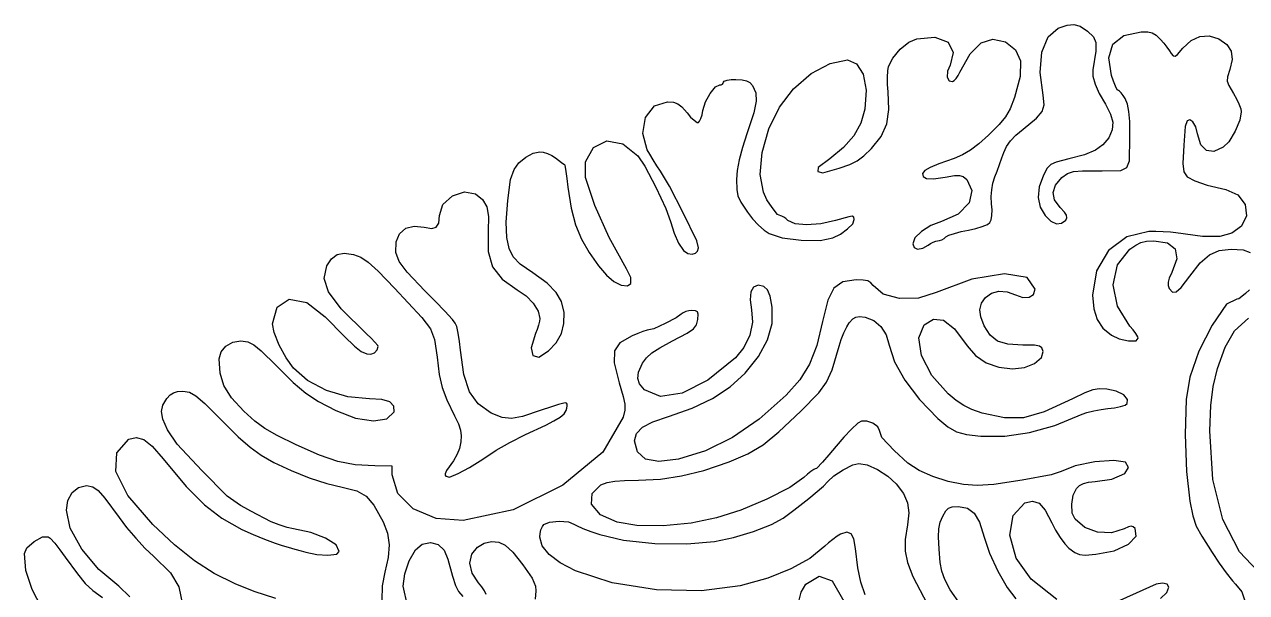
# Model space of a CAD drawing. Extents: x -744 to 286, y -828 to 175.
# Drawn here: x -630.9 to -191.9, y -29.1 to 175.1 of the extents above; entities that cross this region are included whole.
import ezdxf

# ---------------------------------------------------------------- set-up
doc = ezdxf.new("R2010")
doc.units = 0
doc.layers.get('0').update_dxf_attribs({"linetype": 'CONTINUOUS'})

msp = doc.modelspace()

# ---------------------------------------------------------------- linework, layer by layer
for p, q in [((-263.16, 170.58), (-259.56, 173.72)), ((-259.56, 173.72), (-256.31, 174.88)), ((-256.31, 174.88), (-253.91, 175.1)), ((-253.91, 175.1), (-251.67, 174.42)), ((-251.67, 174.42), (-248.97, 172.68)), ((-248.97, 172.68), (-246.85, 170.61)), ((-235.91, 171.13), (-229.66, 172.49)), ((-229.66, 172.49), (-227.33, 172.49)), ((-227.33, 172.49), (-225.75, 172.13)), ((-225.75, 172.13), (-224.38, 171.28)), ((-224.38, 171.28), (-222.73, 169.63)), ((-316.27, 166.15), (-313.2, 168.7)), ((-313.2, 168.7), (-310.35, 169.95)), ((-310.35, 169.95), (-303.83, 170.49)), ((-303.83, 170.49), (-299.09, 168.67)), ((-299.09, 168.67), (-297.2, 165.05)), ((-291.15, 164.53), (-287.22, 168.44)), ((-287.22, 168.44), (-283, 169.79)), ((-283, 169.79), (-278.42, 168.84)), ((-278.42, 168.84), (-274.8, 165.98)), ((-265.38, 165.08), (-263.16, 170.58)), ((-246.85, 170.61), (-245.96, 168.55)), ((-245.96, 168.55), (-245.98, 165.51)), ((-241.35, 163.15), (-239.86, 167.99)), ((-239.86, 167.99), (-235.91, 171.13)), ((-222.73, 169.63), (-221.59, 168.31)), ((-221.59, 168.31), (-220.47, 166.9)), ((-220.47, 166.9), (-219.5, 165.6)), ((-214.75, 166.54), (-211.79, 169.3)), ((-211.79, 169.3), (-208.6, 170.8)), ((-208.6, 170.8), (-205.25, 170.97)), ((-205.25, 170.97), (-201.82, 169.87)), ((-201.82, 169.87), (-198.98, 167.86)), ((-198.98, 167.86), (-197.39, 165.45)), ((-320.42, 159.93), (-318.9, 163.02)), ((-318.9, 163.02), (-316.27, 166.15)), ((-297.2, 165.05), (-298.3, 160.5)), ((-294.89, 157.9), (-291.15, 164.53)), ((-274.8, 165.98), (-273.02, 161.97)), ((-266.02, 157.84), (-265.38, 165.08)), ((-245.98, 165.51), (-247.09, 158.83)), ((-240.36, 156.76), (-241.35, 163.15)), ((-219.5, 165.6), (-218.9, 164.68)), ((-218.9, 164.68), (-218.19, 163.8)), ((-218.19, 163.8), (-217.53, 163.69)), ((-217.53, 163.69), (-216.65, 164.33)), ((-216.65, 164.33), (-214.75, 166.54)), ((-197.03, 162.5), (-197.85, 158.91)), ((-197.39, 165.45), (-197.03, 162.5)), ((-348.19, 157.44), (-341.45, 161.11)), ((-341.45, 161.11), (-335.24, 162.33)), ((-335.24, 162.33), (-331.92, 160.95)), ((-331.92, 160.95), (-329.56, 157.2)), ((-320.86, 156.09), (-320.73, 158.41)), ((-320.73, 158.41), (-320.42, 159.93)), ((-299.25, 158.25), (-299.39, 156.11)), ((-298.3, 160.5), (-299.25, 158.25)), ((-273.02, 161.97), (-273.14, 156.41)), ((-247.09, 158.83), (-247.08, 156.53)), ((-197.85, 158.91), (-198.69, 156.23)), ((-380.13, 153.62), (-379.85, 153.94)), ((-379.85, 153.94), (-379.75, 154.33)), ((-379.75, 154.33), (-379.48, 154.71)), ((-379.48, 154.71), (-378.44, 155.03)), ((-378.44, 155.03), (-377.01, 155.25)), ((-377.01, 155.25), (-375.3, 155.33)), ((-375.3, 155.33), (-373.02, 155.22)), ((-373.02, 155.22), (-371.46, 154.86)), ((-371.46, 154.86), (-370.3, 154.19)), ((-370.3, 154.19), (-369.3, 153.1)), ((-354.55, 151.97), (-348.19, 157.44)), ((-329.56, 157.2), (-328.52, 151.49)), ((-320.83, 153.48), (-320.86, 156.09)), ((-299.39, 156.11), (-298.71, 154.82)), ((-298.71, 154.82), (-297.5, 154.57)), ((-297.5, 154.57), (-296.92, 154.91)), ((-296.92, 154.91), (-296.21, 155.71)), ((-296.21, 155.71), (-295.5, 156.75)), ((-295.5, 156.75), (-294.89, 157.9)), ((-273.14, 156.41), (-275.22, 148.83)), ((-264.92, 149.62), (-266.02, 157.84)), ((-247.08, 156.53), (-246.29, 153.63)), ((-239.65, 154.68), (-240.36, 156.76)), ((-238.93, 152.92), (-239.65, 154.68)), ((-198.69, 156.23), (-198.78, 154.67)), ((-198.78, 154.67), (-198.26, 153.11)), ((-386.18, 147.23), (-384.54, 150.29)), ((-384.54, 150.29), (-382.66, 152.65)), ((-382.66, 152.65), (-381.06, 153.33)), ((-381.06, 153.33), (-380.56, 153.4)), ((-380.56, 153.4), (-380.13, 153.62)), ((-369.3, 153.1), (-368.14, 150.5)), ((-368.14, 150.5), (-367.97, 147.56)), ((-359.63, 145.35), (-354.55, 151.97)), ((-328.52, 151.49), (-329.01, 144.62)), ((-320.62, 150.93), (-320.83, 153.48)), ((-320.31, 144.53), (-320.62, 150.93)), ((-264.56, 146.25), (-264.92, 149.62)), ((-246.29, 153.63), (-244.79, 150.22)), ((-244.79, 150.22), (-242.56, 146.38)), ((-238.27, 151.55), (-238.93, 152.92)), ((-237.91, 151.33), (-238.27, 151.55)), ((-237.53, 151.17), (-237.91, 151.33)), ((-236.89, 150.47), (-237.53, 151.17)), ((-236.17, 149.53), (-236.89, 150.47)), ((-235.46, 148.42), (-236.17, 149.53)), ((-198.26, 153.11), (-196.57, 150.26)), ((-196.57, 150.26), (-195.5, 148.41)), ((-407.8, 141.67), (-404.54, 145.79)), ((-404.54, 145.79), (-399.82, 147.33)), ((-399.82, 147.33), (-397.72, 147.15)), ((-397.72, 147.15), (-396.17, 146.59)), ((-396.17, 146.59), (-394.73, 145.45)), ((-394.73, 145.45), (-392.85, 143.31)), ((-387.13, 144.11), (-386.18, 147.23)), ((-367.97, 147.56), (-368.86, 143.33)), ((-363.49, 137.53), (-359.63, 145.35)), ((-275.22, 148.83), (-276.81, 144.81)), ((-265.23, 143.82), (-264.56, 146.25)), ((-242.56, 146.38), (-240.67, 142.85)), ((-234.62, 146.43), (-235.46, 148.42)), ((-234.1, 143.84), (-234.62, 146.43)), ((-195.5, 148.41), (-194.6, 146.51)), ((-194.6, 146.51), (-193.95, 144.81)), ((-408.75, 135.93), (-407.8, 141.67)), ((-392.85, 143.31), (-391.55, 141.81)), ((-391.55, 141.81), (-390.31, 140.63)), ((-390.31, 140.63), (-389.25, 139.85)), ((-388.33, 140.27), (-387.88, 141.32)), ((-387.88, 141.32), (-387.46, 142.65)), ((-387.46, 142.65), (-387.13, 144.11)), ((-368.86, 143.33), (-371.34, 135.75)), ((-329.01, 144.62), (-330.44, 139.58)), ((-321.11, 139.38), (-320.31, 144.53)), ((-278.44, 141.91), (-280.72, 139.12)), ((-276.81, 144.81), (-278.44, 141.91)), ((-272.08, 137.45), (-267.28, 141.37)), ((-267.28, 141.37), (-265.23, 143.82)), ((-240.67, 142.85), (-239.89, 139.95)), ((-233.82, 140.16), (-234.1, 143.84)), ((-212.24, 140.84), (-213.16, 140.46)), ((-211.13, 140.13), (-212.24, 140.84)), ((-194.27, 140.68), (-195.98, 136.68)), ((-193.77, 143.7), (-194.27, 140.68)), ((-193.95, 144.81), (-193.77, 143.7)), ((-389.25, 139.85), (-388.72, 139.84)), ((-388.72, 139.84), (-388.33, 140.27)), ((-365.89, 129.09), (-363.49, 137.53)), ((-330.44, 139.58), (-332.92, 135.04)), ((-323.14, 134.87), (-321.11, 139.38)), ((-280.72, 139.12), (-284.53, 135.33)), ((-274.69, 135.27), (-272.08, 137.45)), ((-240.14, 137.24), (-241.38, 134.37)), ((-239.89, 139.95), (-240.14, 137.24)), ((-233.75, 134.49), (-233.82, 140.16)), ((-213.85, 138.41), (-214.4, 131.71)), ((-213.16, 140.46), (-213.85, 138.41)), ((-210.08, 138.24), (-211.13, 140.13)), ((-209.42, 135.72), (-210.08, 138.24)), ((-195.98, 136.68), (-198.16, 132.96)), ((-426.47, 130.91), (-421.65, 133.27)), ((-421.65, 133.27), (-415.89, 132.17)), ((-415.89, 132.17), (-410.53, 127.86)), ((-407.11, 130.03), (-408.75, 135.93)), ((-371.34, 135.75), (-372.92, 130.83)), ((-332.92, 135.04), (-336.59, 130.84)), ((-326.57, 130.45), (-323.14, 134.87)), ((-288.03, 132.2), (-291.07, 129.89)), ((-284.53, 135.33), (-288.03, 132.2)), ((-278.03, 131.22), (-276.62, 133.24)), ((-276.62, 133.24), (-274.69, 135.27)), ((-243.42, 131.83), (-246.15, 129.88)), ((-241.38, 134.37), (-243.42, 131.83)), ((-233.9, 126.11), (-233.75, 134.49)), ((-214.4, 131.71), (-214.73, 125.11)), ((-208.26, 131.82), (-209.42, 135.72)), ((-206.29, 129.73), (-208.26, 131.82)), ((-198.16, 132.96), (-200.21, 130.94)), ((-453.22, 125.35), (-450.8, 127.41)), ((-450.8, 127.41), (-448.14, 128.85)), ((-448.14, 128.85), (-445.75, 129.33)), ((-445.75, 129.33), (-444.49, 129.17)), ((-444.49, 129.17), (-442.97, 128.68)), ((-442.97, 128.68), (-441.44, 127.98)), ((-441.44, 127.98), (-440.13, 127.14)), ((-429.36, 125.74), (-426.47, 130.91)), ((-410.53, 127.86), (-407.97, 124.11)), ((-406.26, 128.48), (-407.11, 130.03)), ((-405.04, 126.44), (-406.26, 128.48)), ((-372.92, 130.83), (-374.07, 126.45)), ((-366.61, 121.11), (-365.89, 129.09)), ((-336.59, 130.84), (-341.58, 126.82)), ((-331.68, 126.06), (-329.3, 127.82)), ((-329.3, 127.82), (-326.57, 130.45)), ((-293.93, 128.2), (-296.83, 126.96)), ((-291.07, 129.89), (-293.93, 128.2)), ((-279.75, 127.1), (-279.05, 129.04)), ((-279.05, 129.04), (-278.03, 131.22)), ((-250.01, 128.28), (-255.65, 126.78)), ((-246.15, 129.88), (-250.01, 128.28)), ((-203.58, 129.43), (-206.29, 129.73)), ((-200.21, 130.94), (-203.58, 129.43)), ((-456.21, 119.35), (-454.95, 123)), ((-454.95, 123), (-453.22, 125.35)), ((-440.13, 127.14), (-439, 126.28)), ((-439, 126.28), (-437.99, 125.53)), ((-437.99, 125.53), (-437.14, 124.89)), ((-437.14, 124.89), (-436.91, 124.72)), ((-436.91, 124.72), (-436.75, 124.47)), ((-436.75, 124.47), (-436.39, 122.25)), ((-429.28, 120.13), (-429.36, 125.74)), ((-407.97, 124.11), (-404.06, 116.62)), ((-403.68, 124.28), (-405.04, 126.44)), ((-402.37, 122.33), (-403.68, 124.28)), ((-374.07, 126.45), (-374.79, 122.62)), ((-345.79, 123.62), (-345.86, 122.26)), ((-341.58, 126.82), (-345.79, 123.62)), ((-344.09, 121.76), (-338.17, 123.4)), ((-338.17, 123.4), (-334.39, 124.72)), ((-334.39, 124.72), (-331.68, 126.06)), ((-305.55, 123.67), (-307.39, 122.6)), ((-302.42, 124.98), (-305.55, 123.67)), ((-296.83, 126.96), (-302.42, 124.98)), ((-281.49, 122.35), (-280.61, 124.74)), ((-280.61, 124.74), (-279.75, 127.1)), ((-263.48, 123.48), (-264.82, 120.97)), ((-262.19, 124.78), (-263.48, 123.48)), ((-260.2, 125.65), (-262.19, 124.78)), ((-255.65, 126.78), (-260.2, 125.65)), ((-236.98, 122.6), (-234.83, 123.68)), ((-234.83, 123.68), (-233.9, 126.11)), ((-214.73, 125.11), (-214.41, 122.1)), ((-457.23, 111.82), (-456.21, 119.35)), ((-436.39, 122.25), (-436, 119.67)), ((-436, 119.67), (-435.61, 116.66)), ((-425.92, 110.01), (-429.28, 120.13)), ((-399.1, 116.91), (-402.37, 122.33)), ((-374.79, 122.62), (-375.08, 119.38)), ((-375.08, 119.38), (-375.01, 115.79)), ((-365.42, 114.76), (-366.61, 121.11)), ((-345.86, 122.26), (-344.09, 121.76)), ((-307.39, 122.6), (-308.21, 121.55)), ((-308.21, 121.55), (-308.02, 120.39)), ((-308.02, 120.39), (-306.83, 119.7)), ((-306.83, 119.7), (-304.26, 119.65)), ((-304.26, 119.65), (-300.13, 120.26)), ((-300.13, 120.26), (-296.71, 120.82)), ((-296.71, 120.82), (-294.94, 120.85)), ((-294.94, 120.85), (-293.67, 120.42)), ((-293.67, 120.42), (-292.38, 119.4)), ((-292.38, 119.4), (-290.51, 115.42)), ((-282.97, 118.01), (-282.25, 120.33)), ((-282.25, 120.33), (-281.49, 122.35)), ((-264.82, 120.97), (-266.3, 116.71)), ((-260.5, 117.37), (-258.15, 120.08)), ((-258.15, 120.08), (-256.14, 121.48)), ((-256.14, 121.48), (-254.01, 122.19)), ((-254.01, 122.19), (-250.77, 122.47)), ((-250.77, 122.47), (-243.75, 122.46)), ((-243.75, 122.46), (-236.98, 122.6)), ((-214.41, 122.1), (-213.23, 120.38)), ((-213.23, 120.38), (-210.47, 118.85)), ((-210.47, 118.85), (-206.03, 117.36)), ((-477.13, 113.5), (-472.76, 114.99)), ((-472.76, 114.99), (-468.83, 114.2)), ((-468.83, 114.2), (-466.28, 112.17)), ((-435.61, 116.66), (-434.42, 109.11)), ((-404.06, 116.62), (-400.43, 108.97)), ((-394.21, 107.37), (-399.1, 116.91)), ((-375.01, 115.79), (-374.56, 113.45)), ((-364.15, 112.11), (-365.42, 114.76)), ((-290.51, 115.42), (-291.53, 110.98)), ((-283.55, 113.23), (-283.4, 115.66)), ((-283.4, 115.66), (-282.97, 118.01)), ((-266.3, 116.71), (-266.68, 112.86)), ((-261.37, 114.75), (-260.5, 117.37)), ((-260.79, 112.11), (-261.37, 114.75)), ((-206.03, 117.36), (-199.25, 115.8)), ((-199.25, 115.8), (-195.02, 113.87)), ((-481.76, 106.43), (-480.53, 110.33)), ((-480.53, 110.33), (-477.13, 113.5)), ((-466.28, 112.17), (-464.77, 109.59)), ((-457.83, 104.04), (-457.23, 111.82)), ((-420.86, 98.5), (-425.92, 110.01)), ((-374.56, 113.45), (-373.48, 111.17)), ((-373.48, 111.17), (-371.16, 107.68)), ((-362.27, 109.27), (-364.15, 112.11)), ((-291.53, 110.98), (-295.45, 106.95)), ((-283.43, 110.66), (-283.55, 113.23)), ((-283.29, 108.41), (-283.43, 110.66)), ((-266.68, 112.86), (-265.95, 109.42)), ((-258.78, 109.35), (-260.79, 112.11)), ((-195.02, 113.87), (-192.33, 110.39)), ((-192.33, 110.39), (-191.87, 106.29)), ((-482.03, 103.62), (-481.76, 106.43)), ((-464.77, 109.59), (-464.15, 106.01)), ((-464.15, 106.01), (-464.33, 100.78)), ((-434.42, 109.11), (-432.87, 103.04)), ((-400.43, 108.97), (-398.8, 104.3)), ((-389.32, 97.33), (-394.21, 107.37)), ((-371.16, 107.68), (-369.27, 105.25)), ((-360.31, 106.84), (-362.27, 109.27)), ((-359.18, 106.33), (-360.31, 106.84)), ((-358.77, 106.23), (-359.18, 106.33)), ((-358.1, 105.84), (-358.77, 106.23)), ((-357.34, 105.31), (-358.1, 105.84)), ((-334.74, 105.99), (-339.45, 104.63)), ((-333.49, 106.2), (-334.74, 105.99)), ((-332.95, 105.88), (-333.49, 106.2)), ((-332.75, 105), (-332.95, 105.88)), ((-295.45, 106.95), (-301.45, 104.27)), ((-283.62, 104.88), (-283.36, 106.45)), ((-283.36, 106.45), (-283.29, 108.41)), ((-265.95, 109.42), (-264.16, 106.4)), ((-264.16, 106.4), (-262.11, 104.42)), ((-257.21, 107.65), (-258.78, 109.35)), ((-256.51, 106.51), (-257.21, 107.65)), ((-256.82, 104.74), (-256.41, 105.61)), ((-256.41, 105.61), (-256.51, 106.51)), ((-191.87, 106.29), (-193.7, 102.61)), ((-496.1, 99.87), (-493.91, 101.84)), ((-493.91, 101.84), (-490.87, 102.64)), ((-490.87, 102.64), (-487.24, 102.2)), ((-487.24, 102.2), (-484.51, 101.71)), ((-484.51, 101.71), (-482.91, 102.19)), ((-482.91, 102.19), (-482.03, 103.62)), ((-457.61, 98.52), (-457.83, 104.04)), ((-432.87, 103.04), (-430.8, 97.87)), ((-398.8, 104.3), (-397.48, 100.06)), ((-369.27, 105.25), (-367.17, 103)), ((-367.17, 103), (-365.08, 101.14)), ((-365.08, 101.14), (-363.28, 99.96)), ((-356.58, 104.68), (-357.34, 105.31)), ((-354.05, 103.42), (-356.58, 104.68)), ((-349.88, 103.02), (-354.05, 103.42)), ((-344.82, 103.42), (-349.88, 103.02)), ((-339.45, 104.63), (-344.82, 103.42)), ((-337.69, 99.75), (-335.15, 101.58)), ((-335.15, 101.58), (-333.29, 103.48)), ((-333.29, 103.48), (-332.75, 105)), ((-305.25, 102.81), (-308.61, 100.7)), ((-301.45, 104.27), (-305.25, 102.81)), ((-294.35, 100.67), (-291.75, 101.19)), ((-291.75, 101.19), (-289.12, 101.74)), ((-289.12, 101.74), (-286.78, 102.44)), ((-286.78, 102.44), (-284.93, 103.2)), ((-284.93, 103.2), (-284.08, 103.9)), ((-284.08, 103.9), (-283.62, 104.88)), ((-262.11, 104.42), (-260.14, 103.48)), ((-260.14, 103.48), (-258.36, 103.62)), ((-258.36, 103.62), (-256.82, 104.74)), ((-193.7, 102.61), (-197.19, 100.04)), ((-497.41, 93.15), (-497.3, 96.91)), ((-497.3, 96.91), (-496.1, 99.87)), ((-464.33, 100.78), (-464.28, 93.54)), ((-456.76, 94.51), (-457.61, 98.52)), ((-430.8, 97.87), (-428.05, 93.09)), ((-414.6, 87.25), (-420.86, 98.5)), ((-397.48, 100.06), (-395.87, 96.49)), ((-388.75, 94.82), (-389.32, 97.33)), ((-363.28, 99.96), (-358.66, 98.38)), ((-358.66, 98.38), (-351.83, 97.52)), ((-351.83, 97.52), (-345.01, 97.41)), ((-345.01, 97.41), (-340.51, 98.36)), ((-340.51, 98.36), (-337.69, 99.75)), ((-311, 98.35), (-311.75, 96.24)), ((-308.61, 100.7), (-311, 98.35)), ((-305.34, 96.36), (-304.4, 96.84)), ((-304.4, 96.84), (-303.51, 97.18)), ((-303.51, 97.18), (-302.83, 97.29)), ((-302.83, 97.29), (-302.17, 97.4)), ((-302.17, 97.4), (-301.36, 97.72)), ((-301.36, 97.72), (-300.53, 98.17)), ((-300.53, 98.17), (-299.83, 98.7)), ((-299.83, 98.7), (-298.83, 99.3)), ((-298.83, 99.3), (-296.8, 100)), ((-296.8, 100), (-294.35, 100.67)), ((-234.84, 98.81), (-241.41, 93.86)), ((-226.97, 100.67), (-234.84, 98.81)), ((-231.65, 95.81), (-229.78, 96.71)), ((-229.78, 96.71), (-227.77, 97.18)), ((-227.77, 97.18), (-225.18, 97.33)), ((-224.49, 100.67), (-226.97, 100.67)), ((-225.18, 97.33), (-220.2, 96.61)), ((-221.75, 100.57), (-224.49, 100.67)), ((-219.18, 100.38), (-221.75, 100.57)), ((-220.2, 96.61), (-217.47, 94.44)), ((-217.25, 100.14), (-219.18, 100.38)), ((-207.62, 98.83), (-217.25, 100.14)), ((-201.51, 98.83), (-207.62, 98.83)), ((-197.19, 100.04), (-201.51, 98.83)), ((-520.52, 90.88), (-518.53, 92.35)), ((-518.53, 92.35), (-516.02, 92.84)), ((-516.02, 92.84), (-512.68, 92.42)), ((-512.68, 92.42), (-510.04, 91.42)), ((-496.3, 89.89), (-497.41, 93.15)), ((-464.28, 93.54), (-462.68, 88.01)), ((-455.3, 91.61), (-456.76, 94.51)), ((-428.05, 93.09), (-424.61, 88.29)), ((-395.87, 96.49), (-394.15, 93.88)), ((-394.15, 93.88), (-392.52, 92.76)), ((-392.52, 92.76), (-391.05, 92.53)), ((-391.05, 92.53), (-389.83, 92.84)), ((-389.83, 92.84), (-389.04, 93.64)), ((-389.04, 93.64), (-388.75, 94.82)), ((-311.75, 96.24), (-311.24, 94.96)), ((-311.24, 94.96), (-310, 94.36)), ((-310, 94.36), (-308.18, 94.65)), ((-308.18, 94.65), (-306.19, 95.79)), ((-306.19, 95.79), (-305.34, 96.36)), ((-241.41, 93.86), (-245.74, 86.52)), ((-238.21, 88.68), (-233.82, 94.27)), ((-233.82, 94.27), (-231.65, 95.81)), ((-217.47, 94.44), (-216.93, 90.88)), ((-208.55, 89.38), (-205.22, 92.26)), ((-205.22, 92.26), (-201.68, 93.79)), ((-201.68, 93.79), (-197.43, 94.32)), ((-197.43, 94.32), (-193.07, 94.05)), ((-193.07, 94.05), (-190.57, 93.07)), ((-523.17, 83.74), (-522.27, 88.28)), ((-522.27, 88.28), (-520.52, 90.88)), ((-510.04, 91.42), (-507.35, 89.6)), ((-507.35, 89.6), (-503.83, 86.38)), ((-493.41, 86.02), (-496.3, 89.89)), ((-462.68, 88.01), (-459.28, 83.6)), ((-452.75, 88.99), (-455.3, 91.61)), ((-448.25, 85.78), (-452.75, 88.99)), ((-424.61, 88.29), (-421.73, 84.96)), ((-239.76, 81.52), (-238.21, 88.68)), ((-216.93, 90.88), (-218.71, 85.9)), ((-212.28, 84.68), (-208.55, 89.38)), ((-521.65, 78.95), (-523.17, 83.74)), ((-503.83, 86.38), (-497.93, 80.28)), ((-486.97, 79.33), (-493.41, 86.02)), ((-459.28, 83.6), (-453.8, 79.76)), ((-443.08, 82.07), (-448.25, 85.78)), ((-421.73, 84.96), (-419.13, 82.74)), ((-413.03, 84.13), (-414.6, 87.25)), ((-412.98, 82.04), (-413.03, 84.13)), ((-290.48, 83.6), (-303.34, 78.73)), ((-278.82, 85.45), (-290.48, 83.6)), ((-270.7, 84.13), (-278.82, 85.45)), ((-267.75, 79.89), (-270.7, 84.13)), ((-245.74, 86.52), (-247.2, 77.83)), ((-219.61, 83.93), (-220.02, 82.47)), ((-218.71, 85.9), (-219.61, 83.93)), ((-215.34, 80.55), (-212.28, 84.68)), ((-497.93, 80.28), (-488.12, 69.76)), ((-483.23, 75.54), (-486.97, 79.33)), ((-453.8, 79.76), (-450.66, 77.61)), ((-439.82, 78.81), (-443.08, 82.07)), ((-419.13, 82.74), (-416.56, 81.41)), ((-416.56, 81.41), (-414.2, 81.09)), ((-414.2, 81.09), (-412.98, 82.04)), ((-368.92, 80.67), (-369.95, 78.95)), ((-367.25, 81.33), (-368.92, 80.67)), ((-365.26, 80.91), (-367.25, 81.33)), ((-363.9, 79.74), (-365.26, 80.91)), ((-362.96, 77.49), (-363.9, 79.74)), ((-340.05, 80.33), (-342.31, 76.02)), ((-336.82, 82.56), (-340.05, 80.33)), ((-332.06, 83.33), (-336.82, 82.56)), ((-329.57, 83.23), (-332.06, 83.33)), ((-327.95, 82.9), (-329.57, 83.23)), ((-326.82, 82.27), (-327.95, 82.9)), ((-325.93, 81.25), (-326.82, 82.27)), ((-322.35, 78.14), (-325.93, 81.25)), ((-283.43, 78.56), (-280.82, 79.25)), ((-280.82, 79.25), (-277.89, 79.02)), ((-268.34, 78.09), (-267.75, 79.89)), ((-238.2, 73.81), (-239.76, 81.52)), ((-220.02, 82.47), (-220.02, 81.26)), ((-220.02, 81.26), (-219.64, 80.13)), ((-219.64, 80.13), (-218.45, 78.92)), ((-217.12, 78.95), (-215.34, 80.55)), ((-190.82, 79.75), (-192.18, 78.44)), ((-540.06, 73.5), (-535.71, 76.32)), ((-535.71, 76.32), (-529.47, 75.13)), ((-529.47, 75.13), (-522.84, 70.04)), ((-517.09, 72.93), (-521.65, 78.95)), ((-479.87, 72.02), (-483.23, 75.54)), ((-450.66, 77.61), (-448.07, 74.9)), ((-448.07, 74.9), (-446.32, 72.02)), ((-437.91, 75.46), (-439.82, 78.81)), ((-436.99, 71.54), (-437.91, 75.46)), ((-369.95, 78.95), (-370.21, 76.17)), ((-370.21, 76.17), (-369.65, 72.5)), ((-362.26, 73.52), (-362.96, 77.49)), ((-342.31, 76.02), (-344.18, 68.33)), ((-316.53, 76.57), (-322.35, 78.14)), ((-309.75, 76.74), (-316.53, 76.57)), ((-303.34, 78.73), (-309.75, 76.74)), ((-287.64, 72.58), (-287.05, 74.87)), ((-287.05, 74.87), (-285.57, 77.01)), ((-285.57, 77.01), (-283.43, 78.56)), ((-277.89, 79.02), (-274.85, 77.88)), ((-274.85, 77.88), (-272.2, 76.94)), ((-272.2, 76.94), (-269.89, 77.03)), ((-269.89, 77.03), (-268.34, 78.09)), ((-247.2, 77.83), (-246.76, 72.92)), ((-218.45, 78.92), (-217.12, 78.95)), ((-195.33, 76.33), (-199.01, 74.53)), ((-194.68, 76.52), (-195.33, 76.33)), ((-193.51, 77.33), (-194.68, 76.52)), ((-192.18, 78.44), (-193.51, 77.33)), ((-541.74, 67.53), (-540.06, 73.5)), ((-507.94, 63.9), (-517.09, 72.93)), ((-477.1, 69.03), (-479.87, 72.02)), ((-446.32, 72.02), (-445.75, 69.37)), ((-437.04, 67.57), (-436.99, 71.54)), ((-395, 70.93), (-396.77, 69.61)), ((-394.28, 71.47), (-395, 70.93)), ((-393.28, 71.92), (-394.28, 71.47)), ((-392.17, 72.22), (-393.28, 71.92)), ((-391.11, 72.33), (-392.17, 72.22)), ((-389.74, 72.21), (-391.11, 72.33)), ((-389.09, 71.78), (-389.74, 72.21)), ((-388.84, 70.93), (-389.09, 71.78)), ((-388.93, 69.09), (-388.84, 70.93)), ((-369.65, 72.5), (-369.34, 68.13)), ((-362.28, 67.63), (-362.26, 73.52)), ((-287.35, 69.95), (-287.64, 72.58)), ((-246.76, 72.92), (-245.54, 69.02)), ((-233.75, 66.68), (-238.2, 73.81)), ((-199.01, 74.53), (-204.18, 67.02)), ((-541.19, 64.4), (-541.74, 67.53)), ((-522.84, 70.04), (-515.9, 62.92)), ((-488.12, 69.76), (-485.03, 65.68)), ((-476.13, 67.79), (-477.1, 69.03)), ((-475.58, 66.54), (-476.13, 67.79)), ((-475.01, 64.09), (-475.58, 66.54)), ((-446.19, 67.04), (-446.67, 65.49)), ((-445.84, 68.44), (-446.19, 67.04)), ((-445.75, 69.37), (-445.84, 68.44)), ((-437.97, 63.98), (-437.04, 67.57)), ((-400.74, 67.58), (-404.82, 65.69)), ((-396.77, 69.61), (-400.74, 67.58)), ((-390.57, 65.66), (-389.46, 67.13)), ((-389.46, 67.13), (-388.93, 69.09)), ((-369.34, 68.13), (-370.33, 63.42)), ((-363.89, 61.72), (-362.28, 67.63)), ((-344.18, 68.33), (-346.23, 59.7)), ((-336.49, 64.3), (-335.47, 66.43)), ((-335.47, 66.43), (-334.56, 67.84)), ((-334.56, 67.84), (-333.28, 69.25)), ((-333.28, 69.25), (-332.2, 69.91)), ((-332.2, 69.91), (-330.9, 70.09)), ((-330.9, 70.09), (-328.86, 69.83)), ((-328.86, 69.83), (-325.78, 68.69)), ((-325.78, 68.69), (-323.2, 66.54)), ((-323.2, 66.54), (-321.29, 63.52)), ((-309.59, 62.49), (-307.71, 67.14)), ((-307.71, 67.14), (-304.34, 69.14)), ((-304.34, 69.14), (-300.75, 68.78)), ((-300.75, 68.78), (-296.78, 65.69)), ((-286.16, 66.79), (-287.35, 69.95)), ((-284, 63.44), (-286.16, 66.79)), ((-245.54, 69.02), (-243.44, 65.92)), ((-243.44, 65.92), (-240.4, 63.42)), ((-232.6, 65.3), (-233.75, 66.68)), ((-204.18, 67.02), (-209.02, 57.7)), ((-196.14, 64.98), (-191.13, 69.48)), ((-539.32, 59.86), (-541.19, 64.4)), ((-515.9, 62.92), (-512.26, 59.44)), ((-506.33, 62.35), (-507.94, 63.9)), ((-504.98, 60.96), (-506.33, 62.35)), ((-485.03, 65.68), (-483.55, 61.91)), ((-483.55, 61.91), (-482.62, 55.48)), ((-474.53, 61.16), (-475.01, 64.09)), ((-447.25, 63.98), (-448.85, 58.92)), ((-446.67, 65.49), (-447.25, 63.98)), ((-439.82, 60.72), (-437.97, 63.98)), ((-412.57, 63.21), (-416.92, 60.71)), ((-410.56, 64.02), (-412.57, 63.21)), ((-408.71, 64.7), (-410.56, 64.02)), ((-407.15, 65.23), (-408.71, 64.7)), ((-406.56, 65.33), (-407.15, 65.23)), ((-404.82, 65.69), (-406.56, 65.33)), ((-398.09, 61.34), (-392.83, 64.11)), ((-392.83, 64.11), (-390.57, 65.66)), ((-370.33, 63.42), (-372.44, 58.93)), ((-367.11, 55.77), (-363.89, 61.72)), ((-338.21, 59.5), (-337.46, 61.87)), ((-337.46, 61.87), (-336.49, 64.3)), ((-321.29, 63.52), (-320.19, 59.83)), ((-308.57, 56.06), (-309.59, 62.49)), ((-296.78, 65.69), (-292.23, 59.56)), ((-281.29, 61.32), (-284, 63.44)), ((-240.4, 63.42), (-237.57, 62.12)), ((-237.57, 62.12), (-234.27, 61.4)), ((-231.63, 63.98), (-232.6, 65.3)), ((-230.9, 62.84), (-231.63, 63.98)), ((-231.56, 61.38), (-230.75, 62.29)), ((-230.75, 62.29), (-230.9, 62.84)), ((-199.59, 59.07), (-196.14, 64.98)), ((-560.86, 54.92), (-560.18, 57.46)), ((-560.18, 57.46), (-558.52, 59.52)), ((-558.52, 59.52), (-556.05, 60.86)), ((-556.05, 60.86), (-553.08, 61.33)), ((-553.08, 61.33), (-550.56, 60.98)), ((-550.56, 60.98), (-548.43, 59.98)), ((-548.43, 59.98), (-545.78, 57.77)), ((-545.78, 57.77), (-540.58, 52.58)), ((-536.85, 55.24), (-539.32, 59.86)), ((-512.26, 59.44), (-509.84, 57.53)), ((-509.84, 57.53), (-507.91, 56.65)), ((-506.41, 56.57), (-505.06, 57.09)), ((-505.06, 57.09), (-504.12, 58.09)), ((-503.89, 59.76), (-504.98, 60.96)), ((-504.12, 58.09), (-503.76, 59.4)), ((-503.76, 59.4), (-503.89, 59.76)), ((-474.21, 58.07), (-474.53, 61.16)), ((-473.05, 49.28), (-474.21, 58.07)), ((-448.85, 58.92), (-448.23, 56.06)), ((-446.07, 55.5), (-442.59, 57.73)), ((-442.59, 57.73), (-439.82, 60.72)), ((-418.92, 57.74), (-419.05, 53.48)), ((-416.92, 60.71), (-418.92, 57.74)), ((-405.49, 57.04), (-402.6, 58.92)), ((-402.6, 58.92), (-398.09, 61.34)), ((-372.44, 58.93), (-375.45, 55.26)), ((-346.23, 59.7), (-348.81, 53.04)), ((-340.76, 50.9), (-338.21, 59.5)), ((-320.19, 59.83), (-318.33, 53.89)), ((-292.23, 59.56), (-289.26, 56.15)), ((-277.57, 60.18), (-281.29, 61.32)), ((-272.25, 59.83), (-277.57, 60.18)), ((-268.02, 59.77), (-272.25, 59.83)), ((-266.27, 59.48), (-268.02, 59.77)), ((-265.39, 58.82), (-266.27, 59.48)), ((-265.56, 55.34), (-264.93, 57.6)), ((-264.93, 57.6), (-265.39, 58.82)), ((-234.27, 61.4), (-231.56, 61.38)), ((-209.02, 57.7), (-212.28, 48.33)), ((-202.3, 51.41), (-199.59, 59.07)), ((-560.58, 49.82), (-560.86, 54.92)), ((-534.23, 51.59), (-536.85, 55.24)), ((-507.91, 56.65), (-506.41, 56.57)), ((-482.62, 55.48), (-481.82, 49.23)), ((-448.23, 56.06), (-446.07, 55.5)), ((-419.05, 53.48), (-417.17, 46.28)), ((-410.24, 50.13), (-408.8, 53.33)), ((-408.8, 53.33), (-407.43, 55.28)), ((-407.43, 55.28), (-405.49, 57.04)), ((-375.45, 55.26), (-385.37, 47.23)), ((-371.97, 49.74), (-367.11, 55.77)), ((-348.81, 53.04), (-352.32, 47.37)), ((-318.33, 53.89), (-314.59, 47.23)), ((-304.9, 48.94), (-308.57, 56.06)), ((-289.26, 56.15), (-285.36, 53.53)), ((-285.36, 53.53), (-280.79, 51.89)), ((-271.66, 51.83), (-267.99, 53.28)), ((-267.99, 53.28), (-265.56, 55.34)), ((-559.18, 45.32), (-560.58, 49.82)), ((-540.58, 52.58), (-534.28, 46.36)), ((-529.15, 47.09), (-534.23, 51.59)), ((-481.82, 49.23), (-480.78, 44.61)), ((-471.01, 43.1), (-473.05, 49.28)), ((-410.57, 47.84), (-410.24, 50.13)), ((-377.37, 44.84), (-371.97, 49.74)), ((-342.69, 46.58), (-340.76, 50.9)), ((-299.08, 42.34), (-304.9, 48.94)), ((-280.79, 51.89), (-275.87, 51.33)), ((-275.87, 51.33), (-271.66, 51.83)), ((-212.28, 48.33), (-213.55, 40.32)), ((-203.9, 44.98), (-202.3, 51.41)), ((-556.44, 40.91), (-559.18, 45.32)), ((-534.28, 46.36), (-529.78, 42.55)), ((-522.34, 43.52), (-529.15, 47.09)), ((-480.78, 44.61), (-479.13, 40.15)), ((-417.17, 46.28), (-415.73, 41.43)), ((-409.89, 45.87), (-410.57, 47.84)), ((-408.1, 43.78), (-409.89, 45.87)), ((-385.37, 47.23), (-394.56, 42.53)), ((-383.67, 40.65), (-377.37, 44.84)), ((-352.32, 47.37), (-357.2, 41.83)), ((-345.54, 42.75), (-342.69, 46.58)), ((-314.59, 47.23), (-309.32, 40.29)), ((-244.69, 44.13), (-247.07, 43.72)), ((-242.05, 44.06), (-244.69, 44.13)), ((-238.64, 43.31), (-242.05, 44.06)), ((-204.72, 38.11), (-203.9, 44.98)), ((-581.15, 38.24), (-579.67, 40.69)), ((-579.67, 40.69), (-578.49, 41.95)), ((-578.49, 41.95), (-577.27, 42.75)), ((-577.27, 42.75), (-575.84, 43.18)), ((-575.84, 43.18), (-574.01, 43.33)), ((-574.01, 43.33), (-571.62, 42.88)), ((-571.62, 42.88), (-569.29, 41.59)), ((-569.29, 41.59), (-566.11, 38.84)), ((-552.02, 36.05), (-556.44, 40.91)), ((-529.78, 42.55), (-525.22, 39.58)), ((-525.22, 39.58), (-518.97, 36.31)), ((-514.66, 41.23), (-522.34, 43.52)), ((-506.94, 40.54), (-514.66, 41.23)), ((-502.52, 40.32), (-506.94, 40.54)), ((-499.54, 39.4), (-502.52, 40.32)), ((-479.13, 40.15), (-476.35, 34.4)), ((-467.81, 38.68), (-471.01, 43.1)), ((-415.73, 41.43), (-415.18, 38.66)), ((-402.32, 41.37), (-408.1, 43.78)), ((-394.56, 42.53), (-402.32, 41.37)), ((-391.01, 37.14), (-383.67, 40.65)), ((-357.2, 41.83), (-366.89, 33.24)), ((-351.94, 36.15), (-345.54, 42.75)), ((-309.32, 40.29), (-302.79, 33.52)), ((-296.17, 39.91), (-299.08, 42.34)), ((-293.46, 38.12), (-296.17, 39.91)), ((-254.34, 40.52), (-264.57, 35.81)), ((-249.92, 42.66), (-254.34, 40.52)), ((-247.07, 43.72), (-249.92, 42.66)), ((-235.93, 41.94), (-238.64, 43.31)), ((-234.57, 40.32), (-235.93, 41.94)), ((-234.76, 38.81), (-234.57, 40.32)), ((-213.55, 40.32), (-213.88, 27.68)), ((-581.62, 35.94), (-581.15, 38.24)), ((-581.12, 33.25), (-581.62, 35.94)), ((-566.11, 38.84), (-559.82, 32.58)), ((-548.14, 32.55), (-552.02, 36.05)), ((-518.97, 36.31), (-511.9, 33.6)), ((-500.63, 33.4), (-498.08, 35.89)), ((-498.13, 37.87), (-499.54, 39.4)), ((-498.08, 35.89), (-498.13, 37.87)), ((-463.16, 35.39), (-467.81, 38.68)), ((-459.29, 33.88), (-463.16, 35.39)), ((-445.25, 36.44), (-451.9, 34.23)), ((-441.91, 37.59), (-445.25, 36.44)), ((-439.01, 38.48), (-441.91, 37.59)), ((-436.57, 39.14), (-439.01, 38.48)), ((-438.45, 33.92), (-436.95, 35.17)), ((-436.95, 35.17), (-436.25, 36.3)), ((-436.1, 39.01), (-436.57, 39.14)), ((-436.25, 36.3), (-436.03, 37.17)), ((-435.94, 38.67), (-436.1, 39.01)), ((-436.03, 37.17), (-435.92, 38)), ((-435.92, 38), (-435.94, 38.67)), ((-415.2, 36.44), (-415.75, 33.89)), ((-415.18, 38.66), (-415.2, 36.44)), ((-399.48, 34.23), (-391.01, 37.14)), ((-359.82, 28.62), (-351.94, 36.15)), ((-290.51, 36.71), (-293.46, 38.12)), ((-286.88, 35.43), (-290.51, 36.71)), ((-278.75, 33.67), (-286.88, 35.43)), ((-264.57, 35.81), (-271.94, 33.74)), ((-250.87, 34.98), (-249.17, 35.62)), ((-249.17, 35.62), (-246.76, 36.24)), ((-246.76, 36.24), (-244.12, 36.75)), ((-244.12, 36.75), (-241.63, 37.07)), ((-241.63, 37.07), (-239.31, 37.36)), ((-239.31, 37.36), (-237.19, 37.8)), ((-237.19, 37.8), (-235.48, 38.31)), ((-235.48, 38.31), (-234.76, 38.81)), ((-205.03, 29), (-204.72, 38.11)), ((-579.5, 29.44), (-581.12, 33.25)), ((-559.82, 32.58), (-554.05, 26.91)), ((-544.55, 29.91), (-548.14, 32.55)), ((-511.9, 33.6), (-505.48, 32.62)), ((-505.48, 32.62), (-500.63, 33.4)), ((-476.35, 34.4), (-474.99, 31.54)), ((-474.99, 31.54), (-474.24, 29.3)), ((-455.94, 33.51), (-459.29, 33.88)), ((-451.9, 34.23), (-455.94, 33.51)), ((-450.84, 27.76), (-443.6, 31.13)), ((-443.6, 31.13), (-440.65, 32.57)), ((-440.65, 32.57), (-438.45, 33.92)), ((-415.75, 33.89), (-423.05, 21.36)), ((-408.89, 30.3), (-405.18, 32.3)), ((-405.18, 32.3), (-399.48, 34.23)), ((-366.89, 33.24), (-376.52, 26.6)), ((-331.45, 31.79), (-333.81, 29.59)), ((-330.2, 32.47), (-331.45, 31.79)), ((-328.25, 32.54), (-330.2, 32.47)), ((-326.06, 31.78), (-328.25, 32.54)), ((-324.33, 30.51), (-326.06, 31.78)), ((-302.79, 33.52), (-299.17, 30.5)), ((-271.94, 33.74), (-278.75, 33.67)), ((-269.88, 28.38), (-260.7, 30.99)), ((-260.7, 30.99), (-250.87, 34.98)), ((-593.4, 26), (-590.71, 26.68)), ((-590.71, 26.68), (-588.01, 25.95)), ((-576.02, 24.26), (-579.5, 29.44)), ((-554.05, 26.91), (-549.73, 23.14)), ((-540.12, 27.35), (-544.55, 29.91)), ((-533.25, 23.95), (-540.12, 27.35)), ((-474.24, 29.3), (-473.95, 27.27)), ((-473.95, 27.27), (-474.05, 25.11)), ((-456.51, 24.87), (-450.84, 27.76)), ((-411.71, 25.5), (-410.99, 28.07)), ((-410.99, 28.07), (-408.89, 30.3)), ((-376.52, 26.6), (-386.17, 21.84)), ((-365.55, 24), (-359.82, 28.62)), ((-336.49, 26.78), (-339.24, 23.58)), ((-333.81, 29.59), (-336.49, 26.78)), ((-323.75, 29.13), (-324.33, 30.51)), ((-322.84, 26.69), (-323.75, 29.13)), ((-318.44, 21.95), (-322.84, 26.69)), ((-299.17, 30.5), (-296.04, 28.72)), ((-296.04, 28.72), (-292.44, 27.7)), ((-292.44, 27.7), (-287.25, 27.09)), ((-287.25, 27.09), (-278.64, 27.1)), ((-278.64, 27.1), (-269.88, 28.38)), ((-213.88, 27.68), (-213.46, 14.43)), ((-203.96, 11.54), (-205.03, 29)), ((-597.69, 21.1), (-593.4, 26)), ((-588.01, 25.95), (-584.96, 23.55)), ((-584.96, 23.55), (-580.99, 18.95)), ((-567.18, 14.73), (-576.02, 24.26)), ((-549.73, 23.14), (-545.76, 20.31)), ((-524.87, 20.26), (-533.25, 23.95)), ((-474.55, 22.7), (-475.36, 20.6)), ((-474.05, 25.11), (-474.55, 22.7)), ((-466.25, 18.89), (-461.41, 22.04)), ((-461.41, 22.04), (-456.51, 24.87)), ((-410.62, 21.43), (-411.71, 25.5)), ((-371.01, 20.75), (-365.55, 24)), ((-339.24, 23.58), (-341.87, 20.41)), ((-313.51, 17.42), (-318.44, 21.95)), ((-598, 14.39), (-597.69, 21.1)), ((-580.99, 18.95), (-572.73, 9.01)), ((-545.76, 20.31), (-541.23, 17.7)), ((-541.23, 17.7), (-535.08, 14.79)), ((-518.26, 18.04), (-524.87, 20.26)), ((-512.04, 16.85), (-518.26, 18.04)), ((-476.76, 18.21), (-479.21, 14.73)), ((-475.36, 20.6), (-476.76, 18.21)), ((-470.96, 15.85), (-466.25, 18.89)), ((-423.05, 21.36), (-437.43, 9.52)), ((-407.78, 18.9), (-410.62, 21.43)), ((-402.94, 18.04), (-407.78, 18.9)), ((-395.94, 18.91), (-402.94, 18.04)), ((-386.17, 21.84), (-395.94, 18.91)), ((-386.84, 14.81), (-377.75, 17.86)), ((-377.75, 17.86), (-371.01, 20.75)), ((-344.23, 17.75), (-346.28, 15.55)), ((-341.87, 20.41), (-344.23, 17.75)), ((-246.38, 17.84), (-253.38, 16.45)), ((-239.55, 18.43), (-246.38, 17.84)), ((-235.33, 17.72), (-239.55, 18.43)), ((-234.23, 15.9), (-235.33, 17.72)), ((-593.7, 5.76), (-598, 14.39)), ((-557.98, 5.51), (-567.18, 14.73)), ((-535.08, 14.79), (-528.53, 12.19)), ((-505, 16.4), (-512.04, 16.85)), ((-498.75, 16.33), (-505, 16.4)), ((-498.75, 13.28), (-498.75, 16.33)), ((-496.76, 6.54), (-498.75, 13.28)), ((-479.53, 14.18), (-479.69, 13.61)), ((-479.69, 13.61), (-479.68, 13.1)), ((-479.21, 14.73), (-479.53, 14.18)), ((-478.18, 12.43), (-475, 13.7)), ((-475, 13.7), (-470.96, 15.85)), ((-394.78, 12.82), (-386.84, 14.81)), ((-349.61, 13.46), (-350.93, 12.3)), ((-348.35, 14.44), (-349.61, 13.46)), ((-347.28, 15.18), (-348.35, 14.44)), ((-346.79, 15.33), (-347.28, 15.18)), ((-346.28, 15.55), (-346.79, 15.33)), ((-340.13, 12.81), (-336.76, 15.02)), ((-336.76, 15.02), (-333.28, 16.84)), ((-333.28, 16.84), (-331.07, 17.33)), ((-331.07, 17.33), (-328.13, 16.79)), ((-328.13, 16.79), (-324.38, 15.08)), ((-324.38, 15.08), (-320.66, 12.69)), ((-309.44, 14.73), (-313.51, 17.42)), ((-304.49, 12.57), (-309.44, 14.73)), ((-262.08, 13.19), (-272.4, 11.32)), ((-258.49, 14.46), (-262.08, 13.19)), ((-253.38, 16.45), (-258.49, 14.46)), ((-240.25, 11.71), (-235.59, 13.72)), ((-235.59, 13.72), (-234.23, 15.9)), ((-213.46, 14.43), (-212.2, 3.72)), ((-611.41, 8.67), (-608.57, 9.33)), ((-608.57, 9.33), (-606.31, 8.88)), ((-606.31, 8.88), (-604.39, 7.62)), ((-572.73, 9.01), (-566.21, 2.4)), ((-528.53, 12.19), (-522.2, 10.12)), ((-522.2, 10.12), (-516.75, 8.83)), ((-516.75, 8.83), (-511.46, 7.48)), ((-479.68, 13.1), (-479.49, 12.74)), ((-479.49, 12.74), (-478.18, 12.43)), ((-437.43, 9.52), (-455.31, 0.62)), ((-426.94, 6.47), (-423.75, 9.57)), ((-423.75, 9.57), (-421.53, 10.41)), ((-421.53, 10.41), (-418.83, 10.94)), ((-418.83, 10.94), (-415.26, 11.24)), ((-415.26, 11.24), (-410.25, 11.33)), ((-410.25, 11.33), (-402.33, 11.71)), ((-402.33, 11.71), (-394.78, 12.82)), ((-350.93, 12.3), (-355.94, 8.69)), ((-349.11, 4.76), (-343.87, 9.11)), ((-343.87, 9.11), (-342.23, 10.79)), ((-342.23, 10.79), (-340.13, 12.81)), ((-320.66, 12.69), (-317.72, 10.02)), ((-317.72, 10.02), (-315.09, 6.56)), ((-299.03, 10.87), (-304.49, 12.57)), ((-293.57, 9.75), (-299.03, 10.87)), ((-288.6, 9.36), (-293.57, 9.75)), ((-282.66, 9.75), (-288.6, 9.36)), ((-272.4, 11.32), (-282.66, 9.75)), ((-252.96, 8.31), (-251.84, 9.37)), ((-251.84, 9.37), (-250.47, 10.09)), ((-250.47, 10.09), (-248.68, 10.55)), ((-248.68, 10.55), (-246.21, 10.79)), ((-246.21, 10.79), (-240.25, 11.71)), ((-200.42, -2.84), (-203.96, 11.54)), ((-615.23, 3.99), (-613.73, 6.84)), ((-613.73, 6.84), (-611.41, 8.67)), ((-604.39, 7.62), (-601.97, 4.84)), ((-601.97, 4.84), (-596.86, -2.17)), ((-584.7, -4.61), (-593.7, 5.76)), ((-553.25, 2.18), (-557.98, 5.51)), ((-511.46, 7.48), (-508.07, 5.57)), ((-508.07, 5.57), (-505.32, 2.35)), ((-491.21, 1), (-496.76, 6.54)), ((-427.1, 2.64), (-426.94, 6.47)), ((-364.16, 4.49), (-373.46, 0.56)), ((-355.94, 8.69), (-364.16, 4.49)), ((-354.44, 0.48), (-349.11, 4.76)), ((-315.09, 6.56), (-313.61, 3.17)), ((-254.66, 2.72), (-254.15, 5.97)), ((-254.15, 5.97), (-252.96, 8.31)), ((-615.75, 0.48), (-615.23, 3.99)), ((-614.4, -5.98), (-615.75, 0.48)), ((-566.21, 2.4), (-559.96, -2.38)), ((-551.72, 1.4), (-553.25, 2.18)), ((-549.5, 0.22), (-551.72, 1.4)), ((-547.06, -1.1), (-549.5, 0.22)), ((-505.32, 2.35), (-502.01, -3.67)), ((-482.94, -2.44), (-491.21, 1)), ((-455.31, 0.62), (-473.25, -3.17)), ((-423.88, -1.13), (-427.1, 2.64)), ((-373.46, 0.56), (-382.25, -2.29)), ((-358.25, -2.34), (-354.44, 0.48)), ((-313.61, 3.17), (-313.16, -0.48)), ((-301.01, -1.67), (-299.88, 0.26)), ((-299.88, 0.26), (-298.87, 1.24)), ((-298.87, 1.24), (-297.56, 1.69)), ((-297.56, 1.69), (-295.35, 1.83)), ((-295.35, 1.83), (-292.14, 1.21)), ((-292.14, 1.21), (-289.73, -0.54)), ((-275.72, -1.34), (-271.49, 3.12)), ((-271.49, 3.12), (-268.73, 3.76)), ((-268.73, 3.76), (-266.37, 2.98)), ((-266.37, 2.98), (-264.18, 0.55)), ((-264.18, 0.55), (-261.8, -4.05)), ((-254.46, -0.51), (-254.66, 2.72)), ((-212.2, 3.72), (-211.1, -1.57)), ((-596.86, -2.17), (-594.18, -5.66)), ((-559.96, -2.38), (-552.75, -6.37)), ((-544.72, -2.39), (-547.06, -1.1)), ((-542.24, -3.63), (-544.72, -2.39)), ((-539.36, -4.79), (-542.24, -3.63)), ((-502.01, -3.67), (-500.48, -7.74)), ((-473.25, -3.17), (-482.94, -2.44)), ((-444.23, -4.66), (-442.25, -3.75)), ((-442.25, -3.75), (-438.83, -3.44)), ((-438.83, -3.44), (-435.42, -3.63)), ((-435.42, -3.63), (-433.49, -4.48)), ((-417.99, -3.8), (-423.88, -1.13)), ((-410.88, -5.03), (-417.99, -3.8)), ((-391.41, -4.19), (-401.46, -5.11)), ((-382.25, -2.29), (-391.41, -4.19)), ((-362.48, -4.67), (-358.25, -2.34)), ((-313.16, -0.48), (-313.67, -4.73)), ((-302.34, -6.13), (-301.88, -3.84)), ((-301.88, -3.84), (-301.01, -1.67)), ((-289.73, -0.54), (-287.83, -3.8)), ((-287.83, -3.8), (-286.12, -9.22)), ((-276.85, -8.46), (-275.72, -1.34)), ((-261.8, -4.05), (-260.48, -6.65)), ((-253.46, -2.72), (-254.46, -0.51)), ((-249.97, -5.71), (-253.46, -2.72)), ((-211.1, -1.57), (-209.9, -5.19)), ((-194.35, -14.45), (-200.42, -2.84)), ((-610.24, -13.5), (-614.4, -5.98)), ((-594.18, -5.66), (-590.86, -9.54)), ((-576.92, -11.97), (-584.7, -4.61)), ((-552.75, -6.37), (-548.74, -8.17)), ((-548.74, -8.17), (-544.57, -9.91)), ((-536.52, -5.71), (-539.36, -4.79)), ((-534.22, -6.21), (-536.52, -5.71)), ((-527.99, -7.54), (-534.22, -6.21)), ((-522.65, -9.6), (-527.99, -7.54)), ((-500.48, -7.74), (-499.86, -11.93)), ((-445.75, -9.19), (-445.63, -7.85)), ((-445.63, -7.85), (-445.3, -6.51)), ((-445.3, -6.51), (-444.81, -5.38)), ((-444.81, -5.38), (-444.23, -4.66)), ((-433.49, -4.48), (-432.59, -5.03)), ((-432.59, -5.03), (-430.23, -6.01)), ((-430.23, -6.01), (-427.37, -7.11)), ((-427.37, -7.11), (-424.22, -8.2)), ((-424.22, -8.2), (-415.61, -10.25)), ((-401.46, -5.11), (-410.88, -5.03)), ((-376.14, -9.27), (-368.93, -7.12)), ((-368.93, -7.12), (-362.48, -4.67)), ((-337.66, -8.13), (-338.91, -8.87)), ((-335.46, -7.44), (-337.66, -8.13)), ((-333.92, -7.95), (-335.46, -7.44)), ((-332.91, -9.75), (-333.92, -7.95)), ((-313.67, -4.73), (-314.53, -10.07)), ((-302.48, -9.08), (-302.34, -6.13)), ((-274.56, -16.74), (-276.85, -8.46)), ((-260.48, -6.65), (-258.84, -9.28)), ((-245.36, -7.42), (-249.97, -5.71)), ((-240.37, -7.61), (-245.36, -7.42)), ((-235.8, -6.2), (-240.37, -7.61)), ((-234.23, -5.46), (-235.8, -6.2)), ((-233.27, -5.25), (-234.23, -5.46)), ((-232.54, -5.45), (-233.27, -5.25)), ((-231.83, -6.07), (-232.54, -5.45)), ((-231.56, -8.8), (-231.83, -6.07)), ((-209.9, -5.19), (-207.97, -8.88)), ((-630.85, -15.01), (-630, -13.03)), ((-630, -13.03), (-627.36, -10.77)), ((-627.36, -10.77), (-624.36, -9.06)), ((-624.36, -9.06), (-622.32, -9.01)), ((-622.32, -9.01), (-621.56, -9.53)), ((-621.56, -9.53), (-619.95, -11.38)), ((-619.95, -11.38), (-618.1, -13.7)), ((-590.86, -9.54), (-587.45, -13.2)), ((-569.78, -17.71), (-576.92, -11.97)), ((-544.57, -9.91), (-540.8, -11.36)), ((-540.8, -11.36), (-538.25, -12.18)), ((-538.25, -12.18), (-536.08, -12.78)), ((-536.08, -12.78), (-533.69, -13.46)), ((-518.87, -11.99), (-522.65, -9.6)), ((-517.75, -14.33), (-518.87, -11.99)), ((-499.86, -11.93), (-500.15, -16.51)), ((-490.39, -13.73), (-488.02, -11.75)), ((-488.02, -11.75), (-484.99, -11.07)), ((-484.99, -11.07), (-482.26, -11.77)), ((-482.26, -11.77), (-480.1, -13.84)), ((-470.17, -15.34), (-468.11, -12.75)), ((-468.11, -12.75), (-465.69, -11.35)), ((-465.69, -11.35), (-463.06, -10.76)), ((-463.06, -10.76), (-460.46, -11.02)), ((-460.46, -11.02), (-458.14, -12.11)), ((-458.14, -12.11), (-455.45, -14.56)), ((-444.9, -12.28), (-445.75, -9.19)), ((-442.4, -15.41), (-444.9, -12.28)), ((-415.61, -10.25), (-404.44, -11.41)), ((-404.44, -11.41), (-392.88, -11.62)), ((-392.88, -11.62), (-382.97, -10.69)), ((-382.97, -10.69), (-376.14, -9.27)), ((-343.31, -12.43), (-348.72, -16.8)), ((-341.98, -11.22), (-343.31, -12.43)), ((-340.44, -9.97), (-341.98, -11.22)), ((-338.91, -8.87), (-340.44, -9.97)), ((-332.31, -13.3), (-332.91, -9.75)), ((-314.53, -10.07), (-314.54, -14.21)), ((-302.31, -13.5), (-302.48, -9.08)), ((-286.12, -9.22), (-284.2, -14.98)), ((-258.84, -9.28), (-257.14, -11.58)), ((-257.14, -11.58), (-255.65, -13.1)), ((-255.65, -13.1), (-253.51, -14.7)), ((-239.41, -14.08), (-234.2, -11.68)), ((-234.2, -11.68), (-231.56, -8.8)), ((-207.97, -8.88), (-204.24, -14.68)), ((-630.31, -21.17), (-630.85, -15.01)), ((-618.1, -13.7), (-616.17, -16.35)), ((-616.17, -16.35), (-611.84, -22.38)), ((-604.17, -20.84), (-610.24, -13.5)), ((-587.45, -13.2), (-584.49, -16)), ((-584.49, -16), (-578.4, -22.05)), ((-533.69, -13.46), (-531.44, -14.11)), ((-531.44, -14.11), (-529.75, -14.61)), ((-529.75, -14.61), (-525.87, -15.45)), ((-525.87, -15.45), (-521.85, -15.67)), ((-521.85, -15.67), (-518.59, -15.34)), ((-518.59, -15.34), (-517.75, -14.33)), ((-500.15, -16.51), (-501.36, -21.74)), ((-492.6, -17.65), (-490.39, -13.73)), ((-480.1, -13.84), (-478.74, -17.04)), ((-478.74, -17.04), (-477.14, -23.23)), ((-470.83, -18.58), (-470.17, -15.34)), ((-455.45, -14.56), (-451.81, -19.15)), ((-438.36, -18.46), (-442.4, -15.41)), ((-348.72, -16.8), (-355.56, -20.6)), ((-331.44, -20.19), (-332.31, -13.3)), ((-314.54, -14.21), (-313.66, -18.26)), ((-301.91, -18.24), (-302.31, -13.5)), ((-284.2, -14.98), (-281.25, -21.39)), ((-269.27, -24.29), (-274.56, -16.74)), ((-253.51, -14.7), (-251.85, -15.41)), ((-251.85, -15.41), (-249.81, -15.6)), ((-249.81, -15.6), (-245.97, -15.33)), ((-245.97, -15.33), (-239.41, -14.08)), ((-204.24, -14.68), (-201.64, -18.49)), ((-185.69, -23.63), (-194.35, -14.45)), ((-628.1, -28.01), (-630.31, -21.17)), ((-597, -26.85), (-604.17, -20.84)), ((-562.72, -22.25), (-569.78, -17.71)), ((-501.36, -21.74), (-502.32, -26.62)), ((-494.21, -22.33), (-492.6, -17.65)), ((-469.98, -22.13), (-470.83, -18.58)), ((-451.81, -19.15), (-448.5, -23.93)), ((-432.9, -21.3), (-438.36, -18.46)), ((-419.76, -25.61), (-432.9, -21.3)), ((-355.56, -20.6), (-363.87, -23.88)), ((-330.39, -25.31), (-331.44, -20.19)), ((-313.66, -18.26), (-311.68, -23.33)), ((-301.3, -21.46), (-301.91, -18.24)), ((-300.22, -24.4), (-301.3, -21.46)), ((-281.25, -21.39), (-277.89, -27.3)), ((-201.64, -18.49), (-199.12, -22)), ((-611.84, -22.38), (-608.98, -25.83)), ((-608.98, -25.83), (-606.28, -28.33)), ((-578.4, -22.05), (-575.41, -27.04)), ((-555.19, -26), (-562.72, -22.25)), ((-548.3, -28.69), (-555.19, -26)), ((-494.75, -26.79), (-494.21, -22.33)), ((-477.14, -23.23), (-476.03, -26.57)), ((-467.69, -25.6), (-469.98, -22.13)), ((-466.56, -27.03), (-467.69, -25.6)), ((-448.5, -23.93), (-447.24, -26.84)), ((-403.8, -28.09), (-419.76, -25.61)), ((-363.87, -23.88), (-373.75, -26.65)), ((-351.9, -28.91), (-350.2, -26.02)), ((-350.2, -26.02), (-345.41, -23.18)), ((-345.41, -23.18), (-340.7, -24.88)), ((-340.7, -24.88), (-336.54, -32.24)), ((-328.88, -29.93), (-330.39, -25.31)), ((-311.68, -23.33), (-306.54, -33.18)), ((-298.33, -28.09), (-300.22, -24.4)), ((-260, -31.54), (-269.27, -24.29)), ((-224.33, -26.08), (-226.75, -27.12)), ((-222.01, -25.73), (-224.33, -26.08)), ((-220.37, -26.12), (-222.01, -25.73)), ((-219.75, -27.14), (-220.37, -26.12)), ((-199.12, -22), (-196.94, -24.9)), ((-196.94, -24.9), (-195.82, -26.11)), ((-195.82, -26.11), (-193.59, -28.88)), ((-624.7, -34.4), (-628.1, -28.01)), ((-606.28, -28.33), (-602.8, -30.82)), ((-592.96, -30.62), (-597, -26.85)), ((-575.41, -27.04), (-574.13, -33.36)), ((-540.52, -31.22), (-548.3, -28.69)), ((-502.32, -26.62), (-502.43, -31.96)), ((-493.29, -33.69), (-494.75, -26.79)), ((-476.03, -26.57), (-474.89, -28.75)), ((-474.89, -28.75), (-473.37, -30.56)), ((-465.64, -28.49), (-466.56, -27.03)), ((-465.04, -29.78), (-465.64, -28.49)), ((-447.1, -28.52), (-447.44, -31.46)), ((-447.24, -26.84), (-447.1, -28.52)), ((-387.6, -28.52), (-403.8, -28.09)), ((-373.75, -26.65), (-387.6, -28.52)), ((-352.61, -31.79), (-351.9, -28.91)), ((-294.65, -33.38), (-298.33, -28.09)), ((-277.89, -27.3), (-274.73, -31.38)), ((-226.75, -27.12), (-239.76, -32.99)), ((-222.72, -31.23), (-220.44, -29.02)), ((-220.44, -29.02), (-219.75, -27.14)), ((-193.59, -28.88), (-192.49, -32.07))]:
    msp.add_line(p, q)

doc.saveas('drawing.dxf')
